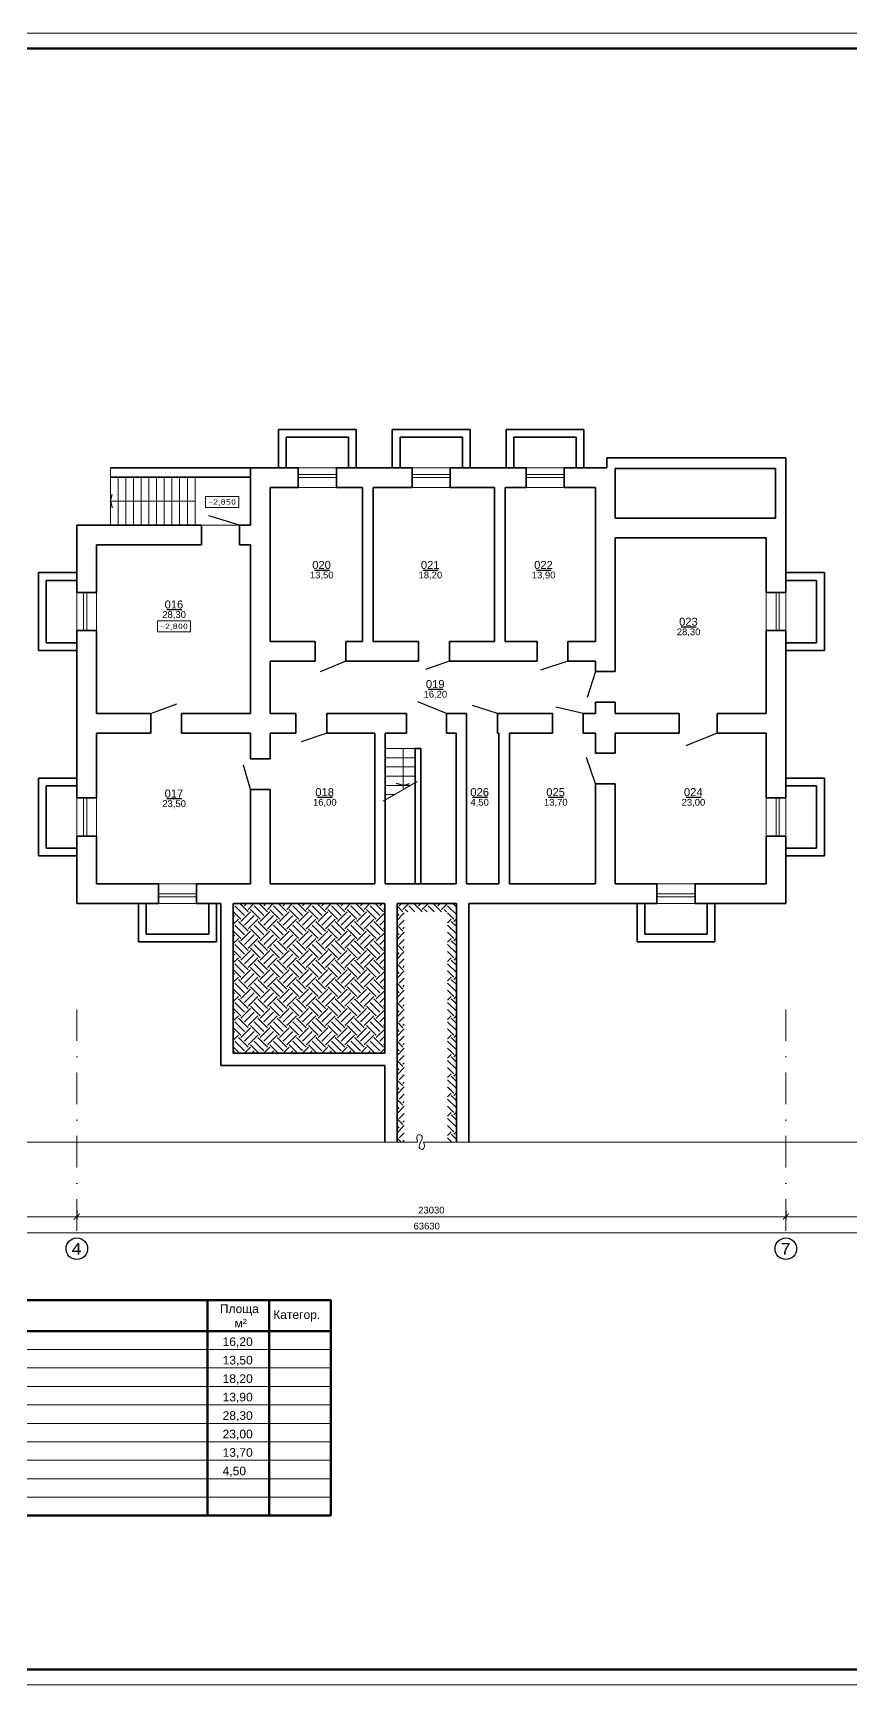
# Model space of a CAD drawing. Header units: millimetres. Extents: x 752233 to 2620908, y -654617 to -58944.
# Drawn here: x 1071097 to 1097663, y -245851 to -192165 of the extents above; entities that cross this region are included whole.
import ezdxf
from ezdxf.enums import TextEntityAlignment as Align

# ---------------------------------------------------------------- set-up
doc = ezdxf.new("R2010")
doc.units = ezdxf.units.MM
doc.header["$LTSCALE"] = 90
doc.linetypes.add('DASHDOT', pattern=[25.4, 12.7, -6.35, 0, -6.35])
doc.layers.get('0').update_dxf_attribs({"lineweight": 15})
doc.layers.get('DefPoints').update_dxf_attribs({"color": 255, "lineweight": 9})
doc.styles.add('style2', font='ARIAL.TTF')
doc.styles.add('txt200', font='txt.shx', dxfattribs={"width": 0.9, "height": 200})
doc.dimstyles.new('ARKO_TICK_EXTLINES', dxfattribs={"dimscale": 100, "dimtxt": 2.2, "dimasz": 2, "dimexe": 1, "dimexo": 1, "dimgap": 1, "dimtad": 1, "dimdec": 0, "dimzin": 0, "dimtxsty": 'style2', "dimblk": 'ARCHTICK', "dimcen": 2, "dimdle": 2, "dimclrd": 5, "dimadec": 0, "dimazin": 0, "dimtfac": 1, "dimtdec": 0, "dimtix": 1, "dimtmove": 0, "dimatfit": 0, "dimfxl": 0, "dimtolj": 1, "dimtzin": 0, "dimlwd": 20, "dimarcsym": 0})

# ---------------------------------------------------------------- blocks, each defined once
blk = doc.blocks.new('_ArchTick')
at = {"color": 0, "linetype": 'ByBlock', "const_width": 0.15}
blk.add_lwpolyline([(-0.5, -0.5), (0.5, 0.5)], dxfattribs=at)
blk = doc.blocks.new('*D41')
at = {"color": 5, "lineweight": 20}
blk.add_line((1051869, -231152), (1115899, -231152), dxfattribs=at)
at = {"color": 0, "lineweight": -2}
for p, q in [((1052069, -230952), (1052069, -231252)), ((1115699, -230952), (1115699, -231252))]:
    blk.add_line(p, q, dxfattribs=at)
at = {"layer": 'DefPoints', "color": 0, "lineweight": 15}
for p in [(1052069, -226931), (1115699, -226985), (1115699, -231152)]:
    blk.add_point(p, dxfattribs=at)
at = {"color": 5, "lineweight": 20, "xscale": 200, "yscale": 200, "zscale": 200, "rotation": 180}
blk.add_blockref('_ArchTick', (1052069, -231152), dxfattribs=at)
at = {"color": 5, "lineweight": 20, "xscale": 200, "yscale": 200, "zscale": 200}
blk.add_blockref('_ArchTick', (1115699, -231152), dxfattribs=at)
at = {"color": 0, "lineweight": 15, "insert": (1083884, -230939), "char_height": 220, "attachment_point": 5, "style": 'style2'}
blk.add_mtext('\\A1;63630', dxfattribs=at)
blk = doc.blocks.new('*D61')
at = {"color": 5, "lineweight": 20}
blk.add_line((1103279, -230633), (1095349, -230633), dxfattribs=at)
at = {"color": 0, "lineweight": -2}
for p, q in [((1095549, -230433), (1095549, -230733)), ((1103079, -230433), (1103079, -230733))]:
    blk.add_line(p, q, dxfattribs=at)
at = {"layer": 'DefPoints', "color": 0, "lineweight": 15}
for p in [(1095549, -229155), (1103079, -229155), (1095549, -230633)]:
    blk.add_point(p, dxfattribs=at)
at = {"color": 5, "lineweight": 20, "xscale": 200, "yscale": 200, "zscale": 200, "rotation": 180}
blk.add_blockref('_ArchTick', (1095549, -230633), dxfattribs=at)
at = {"color": 5, "lineweight": 20, "xscale": 200, "yscale": 200, "zscale": 200}
blk.add_blockref('_ArchTick', (1103079, -230633), dxfattribs=at)
at = {"color": 0, "lineweight": 15, "insert": (1099314, -230420), "char_height": 220, "attachment_point": 5, "style": 'style2'}
blk.add_mtext('\\A1;7530', dxfattribs=at)
blk = doc.blocks.new('*D62')
at = {"color": 5, "lineweight": 20}
blk.add_line((1095749, -230633), (1072319, -230633), dxfattribs=at)
at = {"color": 0, "lineweight": -2}
for p, q in [((1072519, -230433), (1072519, -230733)), ((1095549, -230433), (1095549, -230733))]:
    blk.add_line(p, q, dxfattribs=at)
at = {"layer": 'DefPoints', "color": 0, "lineweight": 15}
for p in [(1072519, -229155), (1095549, -229155), (1072519, -230633)]:
    blk.add_point(p, dxfattribs=at)
at = {"color": 5, "lineweight": 20, "xscale": 200, "yscale": 200, "zscale": 200, "rotation": 180}
blk.add_blockref('_ArchTick', (1072519, -230633), dxfattribs=at)
at = {"color": 5, "lineweight": 20, "xscale": 200, "yscale": 200, "zscale": 200}
blk.add_blockref('_ArchTick', (1095549, -230633), dxfattribs=at)
at = {"color": 0, "lineweight": 15, "insert": (1084034, -230420), "char_height": 220, "attachment_point": 5, "style": 'style2'}
blk.add_mtext('\\A1;23030', dxfattribs=at)
blk = doc.blocks.new('*D63')
at = {"color": 5, "lineweight": 20}
blk.add_line((1072719, -230633), (1064489, -230633), dxfattribs=at)
at = {"color": 0, "lineweight": -2}
for p, q in [((1064689, -230433), (1064689, -230733)), ((1072519, -230433), (1072519, -230733))]:
    blk.add_line(p, q, dxfattribs=at)
at = {"layer": 'DefPoints', "color": 0, "lineweight": 15}
for p in [(1064689, -229155), (1072519, -229155), (1064689, -230633)]:
    blk.add_point(p, dxfattribs=at)
at = {"color": 5, "lineweight": 20, "xscale": 200, "yscale": 200, "zscale": 200, "rotation": 180}
blk.add_blockref('_ArchTick', (1064689, -230633), dxfattribs=at)
at = {"color": 5, "lineweight": 20, "xscale": 200, "yscale": 200, "zscale": 200}
blk.add_blockref('_ArchTick', (1072519, -230633), dxfattribs=at)
at = {"color": 0, "lineweight": 15, "insert": (1068604, -230420), "char_height": 220, "attachment_point": 5, "style": 'style2'}
blk.add_mtext('\\A1;7830', dxfattribs=at)
blk = doc.blocks.new('OTMET_P')
at = {"color": 0, "linetype": 'ByBlock'}
blk.add_lwpolyline([(-6, -2), (-6, 2), (6, 2), (6, -2)], close=True, dxfattribs=at)
at = {"color": 0, "linetype": 'ByBlock', "style": 'txt200', "width": 1.071429}
blk.add_attdef('OTMET', text='', height=2, dxfattribs=at).set_placement((-5, -1), (5, -1), align=Align.FIT)

msp = doc.modelspace()

# ---------------------------------------------------------------- hatches: boundary and pattern name
at = {"lineweight": 13}
h = msp.add_hatch(dxfattribs=at)
h.set_pattern_fill('EARTH', color=5, scale=70, angle=45, style=0)
h.paths.add_polyline_path([(1082519.1, -220455.1), (1077599.1, -220455.1), (1077599.1, -225315.1), (1082519.1, -225315.1)])
h = msp.add_hatch(dxfattribs=at)
h.set_pattern_fill('EARTH', color=5, scale=70, angle=45, style=0)
h.paths.add_polyline_path([(1084849.1, -220455.1), (1082919.1, -220455.1), (1082919.1, -228210.6), (1083154.4, -228210.6), (1083154.4, -220723), (1084559.6, -220723), (1084559.6, -228210.6), (1084849.1, -228210.6)])

# ---------------------------------------------------------------- linework, layer by layer
at = {"color": 250, "linetype": 'ByBlock', "ltscale": 4}
for p, q in [((1128121, -192165.3), (1041765.6, -192165.3)), ((1041765.6, -245850.9), (1128121, -245850.9))]:
    msp.add_line(p, q, dxfattribs=at)
at = {"color": 7, "lineweight": 50}
for p, q in [((1043765.6, -192665.3), (1127621, -192665.3)), ((1080765.6, -233348.4), (1062265.6, -233348.4)), ((1076765.6, -233348.4), (1076765.6, -240348.4)), ((1078765.6, -233348.4), (1078765.6, -240348.4)), ((1080765.6, -233348.4), (1080765.6, -240348.4)), ((1080765.6, -233348.4), (1080765.6, -240348.4)), ((1080765.6, -234348.4), (1062265.6, -234348.4)), ((1080765.6, -240348.4), (1062265.6, -240348.4)), ((1042565.6, -245350.9), (1127621, -245350.9))]:
    msp.add_line(p, q, dxfattribs=at)
at = {"color": 250, "lineweight": 35}
for p, q in [((1081591.9, -205045.1), (1079066.2, -205045.1)), ((1079066.2, -206295.1), (1079066.2, -205045.1)), ((1081591.9, -206295.1), (1081591.9, -205045.1)), ((1085291.9, -205045.1), (1082766.2, -205045.1)), ((1082766.2, -206295.1), (1082766.2, -205045.1)), ((1085291.9, -206295.1), (1085291.9, -205045.1)), ((1088991.9, -205045.1), (1086466.2, -205045.1)), ((1086466.2, -206295.1), (1086466.2, -205045.1)), ((1088991.9, -206295.1), (1088991.9, -205045.1)), ((1081341.9, -205295.1), (1079316.2, -205295.1)), ((1079316.2, -206295.1), (1079316.2, -205295.1)), ((1081341.9, -206295.1), (1081341.9, -205295.1)), ((1085041.9, -205295.1), (1083016.2, -205295.1)), ((1083016.2, -206295.1), (1083016.2, -205295.1)), ((1085041.9, -206295.1), (1085041.9, -205295.1)), ((1088741.9, -205295.1), (1086716.2, -205295.1)), ((1086716.2, -206295.1), (1086716.2, -205295.1)), ((1088741.9, -206295.1), (1088741.9, -205295.1)), ((1089739.1, -206295.1), (1089739.1, -205975.1)), ((1095549.1, -205975.1), (1089739.1, -205975.1)), ((1095549.1, -210345.1), (1095549.1, -205975.1)), ((1078159.1, -206295.1), (1073609.1, -206295.1)), ((1078159.1, -206595.1), (1073609.1, -206595.1)), ((1078159.1, -208155.1), (1078159.1, -206295.1)), ((1079709.1, -206295.1), (1078159.1, -206295.1)), ((1079709.1, -206935.1), (1079709.1, -206295.1)), ((1083409.1, -206295.1), (1080949.1, -206295.1)), ((1080949.1, -206935.1), (1080949.1, -206295.1)), ((1083409.1, -206935.1), (1083409.1, -206295.1)), ((1087109.1, -206295.1), (1084649.1, -206295.1)), ((1084649.1, -206935.1), (1084649.1, -206295.1)), ((1087109.1, -206935.1), (1087109.1, -206295.1)), ((1089739.1, -206295.1), (1088349.1, -206295.1)), ((1088349.1, -206935.1), (1088349.1, -206295.1)), ((1090009.1, -207935.1), (1090009.1, -206315.1)), ((1095209.1, -206315.1), (1090009.1, -206315.1)), ((1095209.1, -207935.1), (1095209.1, -206315.1)), ((1078799.1, -211935.1), (1078799.1, -206935.1)), ((1079709.1, -206935.1), (1078799.1, -206935.1)), ((1081799.1, -206935.1), (1080949.1, -206935.1)), ((1081799.1, -211935.1), (1081799.1, -206935.1)), ((1082139.1, -211935.1), (1082139.1, -206935.1)), ((1083409.1, -206935.1), (1082139.1, -206935.1)), ((1086089.1, -206935.1), (1084649.1, -206935.1)), ((1086089.1, -211935.1), (1086089.1, -206935.1)), ((1086429.1, -211935.1), (1086429.1, -206935.1)), ((1087109.1, -206935.1), (1086429.1, -206935.1)), ((1089369.1, -206935.1), (1088349.1, -206935.1)), ((1089369.1, -211935.1), (1089369.1, -206935.1)), ((1072519.1, -210345.1), (1072519.1, -208155.1)), ((1076565.2, -208155.1), (1072519.1, -208155.1)), ((1076565.2, -208795.1), (1076565.2, -208155.1)), ((1078159.1, -208155.1), (1077805.2, -208155.1)), ((1077805.2, -208795.1), (1077805.2, -208155.1)), ((1095209.1, -207935.1), (1090009.1, -207935.1)), ((1073159.1, -210345.1), (1073159.1, -208795.1)), ((1076565.2, -208795.1), (1073159.1, -208795.1)), ((1078159.1, -208795.1), (1077805.2, -208795.1)), ((1078159.1, -214275.1), (1078159.1, -208795.1)), ((1090009.1, -212916.4), (1090009.1, -208575.1)), ((1094909.1, -208575.1), (1090009.1, -208575.1)), ((1094909.1, -210345.1), (1094909.1, -208575.1)), ((1071269.1, -212228), (1071269.1, -209702.3)), ((1072519.1, -209702.3), (1071269.1, -209702.3)), ((1095549.1, -209702.3), (1096799.1, -209702.3)), ((1096799.1, -212228), (1096799.1, -209702.3)), ((1071519.1, -211978), (1071519.1, -209952.3)), ((1072519.1, -209952.3), (1071519.1, -209952.3)), ((1073159.1, -210345.1), (1072519.1, -210345.1)), ((1095549.1, -210345.1), (1094909.1, -210345.1)), ((1095549.1, -209952.3), (1096549.1, -209952.3)), ((1096549.1, -211978), (1096549.1, -209952.3)), ((1072519.1, -211978), (1071519.1, -211978)), ((1072519.1, -217025.1), (1072519.1, -211585.1)), ((1073159.1, -211585.1), (1072519.1, -211585.1)), ((1073159.1, -214275.1), (1073159.1, -211585.1)), ((1080256.3, -211935.1), (1078799.1, -211935.1)), ((1080256.3, -212575.1), (1080256.3, -211935.1)), ((1081799.1, -211935.1), (1081256.3, -211935.1)), ((1081256.3, -212575.1), (1081256.3, -211935.1)), ((1083620.1, -211935.1), (1082139.1, -211935.1)), ((1083620.1, -212575.1), (1083620.1, -211935.1)), ((1086089.1, -211935.1), (1084620.1, -211935.1)), ((1084620.1, -212575.1), (1084620.1, -211935.1)), ((1087472.2, -211935.1), (1086429.1, -211935.1)), ((1087472.2, -212575.1), (1087472.2, -211935.1)), ((1089369.1, -211935.1), (1088472.2, -211935.1)), ((1088472.2, -212575.1), (1088472.2, -211935.1)), ((1094909.1, -214275.1), (1094909.1, -211585.1)), ((1095549.1, -211585.1), (1094909.1, -211585.1)), ((1095549.1, -217025.1), (1095549.1, -211585.1)), ((1095549.1, -211978), (1096549.1, -211978)), ((1072519.1, -212228), (1071269.1, -212228)), ((1078799.1, -214275.1), (1078799.1, -212575.1)), ((1080256.3, -212575.1), (1078799.1, -212575.1)), ((1083620.1, -212575.1), (1081256.3, -212575.1)), ((1087472.2, -212575.1), (1084620.1, -212575.1)), ((1089369.1, -212575.1), (1088472.2, -212575.1)), ((1089369.1, -212916.4), (1089369.1, -212575.1)), ((1095549.1, -212228), (1096799.1, -212228)), ((1090009.1, -212916.4), (1089369.1, -212916.4)), ((1089369.1, -214275.1), (1089369.1, -213916.4)), ((1090009.1, -213916.4), (1089369.1, -213916.4)), ((1090009.1, -214275.1), (1090009.1, -213916.4)), ((1074918.8, -214275.1), (1073159.1, -214275.1)), ((1074918.8, -214915.1), (1074918.8, -214275.1)), ((1078159.1, -214275.1), (1075918.8, -214275.1)), ((1075918.8, -214915.1), (1075918.8, -214275.1)), ((1079633.9, -214275.1), (1078799.1, -214275.1)), ((1079633.9, -214915.1), (1079633.9, -214275.1)), ((1083224.4, -214275.1), (1080633.9, -214275.1)), ((1080633.9, -214915.1), (1080633.9, -214275.1)), ((1083224.4, -214275.1), (1083224.4, -214915.1)), ((1085179.1, -214275.1), (1084524.4, -214275.1)), ((1084524.4, -214275.1), (1084524.4, -214915.1)), ((1085179.1, -214915.1), (1085179.1, -214275.1)), ((1087969.1, -214275.1), (1086179.1, -214275.1)), ((1086179.1, -214915.1), (1086179.1, -214275.1)), ((1087969.1, -214915.1), (1087969.1, -214275.1)), ((1089369.1, -214275.1), (1088969.1, -214275.1)), ((1088969.1, -214915.1), (1088969.1, -214275.1)), ((1092087.8, -214275.1), (1090009.1, -214275.1)), ((1092087.8, -214915.1), (1092087.8, -214275.1)), ((1093320.4, -214915.1), (1093320.4, -214275.1)), ((1094909.1, -214275.1), (1093320.4, -214275.1)), ((1073159.1, -217025.1), (1073159.1, -214915.1)), ((1074918.8, -214915.1), (1073159.1, -214915.1)), ((1078159.1, -214915.1), (1075918.8, -214915.1)), ((1078159.1, -215749.9), (1078159.1, -214915.1)), ((1078799.1, -215749.9), (1078799.1, -214915.1)), ((1079633.9, -214915.1), (1078799.1, -214915.1)), ((1082199.1, -214915.1), (1080633.9, -214915.1)), ((1082199.1, -219815.1), (1082199.1, -214915.1)), ((1082539.1, -219815.1), (1082539.1, -214915.1)), ((1083224.4, -214915.1), (1082539.1, -214915.1)), ((1084839.1, -214915.1), (1084524.4, -214915.1)), ((1084839.1, -219815.1), (1084839.1, -214915.1)), ((1085179.1, -219815.1), (1085179.1, -214915.1)), ((1086229.1, -214915.1), (1086179.1, -214915.1)), ((1086229.1, -219815.1), (1086229.1, -214915.1)), ((1086569.1, -219815.1), (1086569.1, -214915.1)), ((1087969.1, -214915.1), (1086569.1, -214915.1)), ((1089369.1, -214915.1), (1088969.1, -214915.1)), ((1089369.1, -215565.7), (1089369.1, -214915.1)), ((1090009.1, -215565.7), (1090009.1, -214915.1)), ((1092087.8, -214915.1), (1090009.1, -214915.1)), ((1094909.1, -214915.1), (1093320.4, -214915.1)), ((1094909.1, -217025.1), (1094909.1, -214915.1)), ((1078799.1, -215749.9), (1078159.1, -215749.9)), ((1083509.1, -219815.1), (1083509.1, -215415.1)), ((1083509.1, -215415.1), (1083689.1, -215415.1)), ((1083689.1, -219815.1), (1083689.1, -215415.1)), ((1090009.1, -215565.7), (1089369.1, -215565.7)), ((1071269.1, -218908), (1071269.1, -216382.3)), ((1072519.1, -216382.3), (1071269.1, -216382.3)), ((1071519.1, -218658), (1071519.1, -216632.3)), ((1072519.1, -216632.3), (1071519.1, -216632.3)), ((1078159.1, -219815.1), (1078159.1, -216749.9)), ((1078799.1, -216749.9), (1078159.1, -216749.9)), ((1078799.1, -219815.1), (1078799.1, -216749.9)), ((1089369.1, -219815.1), (1089369.1, -216565.7)), ((1090009.1, -216565.7), (1089369.1, -216565.7)), ((1090009.1, -219815.1), (1090009.1, -216565.7)), ((1095549.1, -216382.3), (1096799.1, -216382.3)), ((1095549.1, -216632.3), (1096549.1, -216632.3)), ((1096549.1, -218658), (1096549.1, -216632.3)), ((1096799.1, -218908), (1096799.1, -216382.3)), ((1073159.1, -217025.1), (1072519.1, -217025.1)), ((1095549.1, -217025.1), (1094909.1, -217025.1)), ((1072519.1, -220455.1), (1072519.1, -218265.1)), ((1073159.1, -218265.1), (1072519.1, -218265.1)), ((1073159.1, -219815.1), (1073159.1, -218265.1)), ((1094909.1, -219815.1), (1094909.1, -218265.1)), ((1095549.1, -218265.1), (1094909.1, -218265.1)), ((1095549.1, -220455.1), (1095549.1, -218265.1)), ((1072519.1, -218908), (1071269.1, -218908)), ((1072519.1, -218658), (1071519.1, -218658)), ((1095549.1, -218658), (1096549.1, -218658)), ((1095549.1, -218908), (1096799.1, -218908)), ((1075169.1, -219815.1), (1073159.1, -219815.1)), ((1075169.1, -220455.1), (1075169.1, -219815.1)), ((1078159.1, -219815.1), (1076409.1, -219815.1)), ((1078159.1, -219815.1), (1076409.1, -219815.1)), ((1076409.1, -220455.1), (1076409.1, -219815.1)), ((1082199.1, -219815.1), (1078799.1, -219815.1)), ((1084839.1, -219815.1), (1082539.1, -219815.1)), ((1086229.1, -219815.1), (1085179.1, -219815.1)), ((1089369.1, -219815.1), (1086569.1, -219815.1)), ((1091359.1, -219815.1), (1090009.1, -219815.1)), ((1091359.1, -220455.1), (1091359.1, -219815.1)), ((1094909.1, -219815.1), (1092599.1, -219815.1)), ((1092599.1, -220455.1), (1092599.1, -219815.1)), ((1075169.1, -220455.1), (1072519.1, -220455.1)), ((1074526.2, -220455.1), (1074526.2, -221705.1)), ((1074776.2, -220455.1), (1074776.2, -221455.1)), ((1077199.1, -220455.1), (1076409.1, -220455.1)), ((1076801.9, -220455.1), (1076801.9, -221455.1)), ((1077051.9, -220455.1), (1077051.9, -221705.1)), ((1077199.1, -225715.1), (1077199.1, -220455.1)), ((1082519.1, -220455.1), (1077599.1, -220455.1)), ((1077599.1, -225315.1), (1077599.1, -220455.1)), ((1082519.1, -225315.1), (1082519.1, -220455.1)), ((1082919.1, -228210.6), (1082919.1, -220455.1)), ((1084849.1, -220455.1), (1082919.1, -220455.1)), ((1084849.1, -228210.6), (1084849.1, -220455.1)), ((1085249.1, -228210.6), (1085249.1, -220455.1)), ((1091359.1, -220455.1), (1085249.1, -220455.1)), ((1090716.2, -220455.1), (1090716.2, -221705.1)), ((1090966.2, -220455.1), (1090966.2, -221455.1)), ((1095549.1, -220455.1), (1092599.1, -220455.1)), ((1092991.9, -220455.1), (1092991.9, -221455.1)), ((1093241.9, -220455.1), (1093241.9, -221705.1)), ((1077051.9, -221705.1), (1074526.2, -221705.1)), ((1076801.9, -221455.1), (1074776.2, -221455.1)), ((1093241.9, -221705.1), (1090716.2, -221705.1)), ((1092991.9, -221455.1), (1090966.2, -221455.1)), ((1082519.1, -225315.1), (1077599.1, -225315.1)), ((1082519.1, -225715.1), (1077199.1, -225715.1)), ((1082519.1, -228210.6), (1082519.1, -225715.1))]:
    msp.add_line(p, q, dxfattribs=at)
at = {"color": 250, "lineweight": 15}
for p, q in [((1073609.1, -208155.1), (1073609.1, -206295.1)), ((1073859.1, -208155.1), (1073859.1, -206595.1)), ((1074109.1, -208155.1), (1074109.1, -206595.1)), ((1074359.1, -208155.1), (1074359.1, -206595.1)), ((1074609.1, -208155.1), (1074609.1, -206595.1)), ((1074859.1, -208155.1), (1074859.1, -206595.1)), ((1075109.1, -208155.1), (1075109.1, -206595.1)), ((1075359.1, -208155.1), (1075359.1, -206595.1)), ((1075609.1, -208155.1), (1075609.1, -206595.1)), ((1075859.1, -208155.1), (1075859.1, -206595.1)), ((1076109.1, -208155.1), (1076109.1, -206595.1)), ((1076359.1, -208155.1), (1076359.1, -206595.1)), ((1080949.1, -206295.1), (1079709.1, -206295.1)), ((1080949.1, -206512.8), (1079709.1, -206512.8)), ((1080949.1, -206615.1), (1079709.1, -206615.1)), ((1084649.1, -206295.1), (1083409.1, -206295.1)), ((1084649.1, -206512.8), (1083409.1, -206512.8)), ((1084649.1, -206615.1), (1083409.1, -206615.1)), ((1088349.1, -206295.1), (1087109.1, -206295.1)), ((1088349.1, -206512.8), (1087109.1, -206512.8)), ((1088349.1, -206615.1), (1087109.1, -206615.1)), ((1080949.1, -206935.1), (1079709.1, -206935.1)), ((1084649.1, -206935.1), (1083409.1, -206935.1)), ((1088349.1, -206935.1), (1087109.1, -206935.1)), ((1073609.1, -207375.1), (1076359.1, -207375.1)), ((1076565.2, -208155.1), (1077805.2, -208155.1)), ((1072519.1, -210345.1), (1072519.1, -211585.1)), ((1072736.7, -210345.1), (1072736.7, -211585.1)), ((1072839.1, -210345.1), (1072839.1, -211585.1)), ((1073159.1, -210345.1), (1073159.1, -211585.1)), ((1094909.1, -210345.1), (1094909.1, -211585.1)), ((1095229.1, -210345.1), (1095229.1, -211585.1)), ((1095331.4, -210345.1), (1095331.4, -211585.1)), ((1095549.1, -210345.1), (1095549.1, -211585.1)), ((1082539.1, -215415.1), (1083689.1, -215415.1)), ((1082539.1, -215715.1), (1083509.1, -215715.1)), ((1083114.1, -215415.1), (1083114.1, -216750.9)), ((1082539.1, -216015.1), (1083509.1, -216015.1)), ((1082539.1, -216315.1), (1083509.1, -216315.1)), ((1083569.1, -216488.2), (1082465.8, -217125)), ((1082539.1, -216615.1), (1083349.3, -216615.1)), ((1072519.1, -217025.1), (1072519.1, -218265.1)), ((1072736.7, -217025.1), (1072736.7, -218265.1)), ((1072839.1, -217025.1), (1072839.1, -218265.1)), ((1073159.1, -217025.1), (1073159.1, -218265.1)), ((1082539.1, -216915.1), (1082829.4, -216915.1)), ((1094909.1, -217025.1), (1094909.1, -218265.1)), ((1095229.1, -217025.1), (1095229.1, -218265.1)), ((1095331.4, -217025.1), (1095331.4, -218265.1)), ((1095549.1, -217025.1), (1095549.1, -218265.1)), ((1075169.1, -219815.1), (1076409.1, -219815.1)), ((1091359.1, -219815.1), (1092599.1, -219815.1)), ((1075169.1, -220135.1), (1076409.1, -220135.1)), ((1075169.1, -220237.4), (1076409.1, -220237.4)), ((1075169.1, -220455.1), (1076409.1, -220455.1)), ((1091359.1, -220135.1), (1092599.1, -220135.1)), ((1091359.1, -220237.4), (1092599.1, -220237.4)), ((1091359.1, -220455.1), (1092599.1, -220455.1)), ((1052536.3, -228210.6), (1083586.8, -228210.6)), ((1083774.9, -228210.6), (1114977.4, -228210.6))]:
    msp.add_line(p, q, dxfattribs=at)
at = {"color": 2, "lineweight": 30}
for p, q in [((1073609.1, -207375.1), (1073666.8, -207159.4)), ((1073609.1, -207375.1), (1073666.8, -207590.8)), ((1077805.2, -208155.1), (1076801.2, -207852.3)), ((1081256.3, -212575.1), (1080424.5, -212925.7)), ((1084620.1, -212575.1), (1083842.3, -212850.7)), ((1088472.2, -212575.1), (1087577.1, -212874.6)), ((1089369.1, -212916.4), (1089097.1, -213757)), ((1074918.8, -214275.1), (1075765.6, -213966.9)), ((1084524.4, -214275.1), (1083593.1, -213895.8)), ((1086179.1, -214275.1), (1085373.5, -214023.6)), ((1088969.1, -214275.1), (1088073.8, -214078.7)), ((1080633.9, -214915.1), (1079801.5, -215202.4)), ((1093320.4, -214915.1), (1092301.7, -215330.1)), ((1089369.1, -216565.7), (1089068.5, -215713.4)), ((1078159.1, -216749.9), (1077936.3, -215959.8)), ((1083114.1, -216615.1), (1082898.4, -216557.3)), ((1083114.1, -216615.1), (1083329.7, -216557.3))]:
    msp.add_line(p, q, dxfattribs=at)
at = {"lineweight": 30}
for p, q in [((1080237.3, -209617.7), (1080723.3, -209617.7)), ((1083765.8, -209617.7), (1084251.8, -209617.7)), ((1087444.5, -209617.7), (1087930.4, -209617.7)), ((1075441.6, -210902.7), (1075927.6, -210902.7)), ((1092152.7, -211463.1), (1092638.7, -211463.1)), ((1083927.4, -213489.7), (1084413.4, -213489.7)), ((1075441.6, -217045.9), (1075927.6, -217045.9)), ((1080337.1, -217001.7), (1080823.1, -217001.7)), ((1085372.6, -217001.7), (1085858.6, -217001.7)), ((1087838.7, -217001.7), (1088324.7, -217001.7)), ((1092310.2, -217001.7), (1092796.2, -217001.7))]:
    msp.add_line(p, q, dxfattribs=at)
at = {"color": 1, "linetype": 'DASHDOT', "ltscale": 0.9}
for p, q in [((1072519.1, -223893.9), (1072519.1, -231324.2)), ((1095549.1, -223893.9), (1095549.1, -231324.2))]:
    msp.add_line(p, q, dxfattribs=at)
at = {"color": 7, "lineweight": 15}
for p, q in [((1080765.6, -234948.4), (1062265.6, -234948.4)), ((1080765.6, -235548.4), (1062265.6, -235548.4)), ((1080765.6, -236148.4), (1062265.6, -236148.4)), ((1080765.6, -236748.4), (1062265.6, -236748.4)), ((1080765.6, -237348.4), (1062265.6, -237348.4)), ((1080765.6, -237948.4), (1062265.6, -237948.4)), ((1080765.6, -238548.4), (1062265.6, -238548.4)), ((1080765.6, -239148.4), (1062265.6, -239148.4)), ((1080765.6, -239748.4), (1062265.6, -239748.4))]:
    msp.add_line(p, q, dxfattribs=at)
at = {"color": 7, "lineweight": 30, "ltscale": 2}
for centre in [(1072519.3, -231674.2), (1095549.3, -231674.2)]:
    msp.add_circle(centre, 350, dxfattribs=at)
at = {"color": 250, "lineweight": 15}
msp.add_spline([(1083774.9, -228210.6), (1083811.3, -228342.5), (1083750.4, -228444.9), (1083659.9, -228415.8), (1083659.9, -228255.8), (1083734.9, -228031), (1083672.3, -227974), (1083568.1, -228007.6), (1083563.7, -228102.8), (1083586.8, -228210.6)], degree=3, dxfattribs=at)

# ---------------------------------------------------------------- block references
at = {"color": 0, "ltscale": 0.9}
ref = msp.add_blockref('OTMET_P', (1077239, -207403.7), dxfattribs=dict(at, xscale=90, yscale=90, zscale=200))
ref.add_attrib('OTMET', '-2,850', dxfattribs={"color": 0, "linetype": 'ByBlock', "height": 180, "style": 'txt200'}).set_placement((1076789, -207493.7), (1077689, -207493.7), align=Align.FIT)
ref = msp.add_blockref('OTMET_P', (1075674.8, -211446.3), dxfattribs=dict(at, xscale=90, yscale=90, zscale=200))
ref.add_attrib('OTMET', '-2,800', dxfattribs={"color": 0, "linetype": 'ByBlock', "height": 180, "style": 'txt200', "width": 1.034483}).set_placement((1075224.8, -211536.3), (1076124.8, -211536.3), align=Align.FIT)

# ---------------------------------------------------------------- texts
at = {"color": 7, "linetype": 'Continuous', "style": 'style2'}
for s, height, p in [('020', 260, (1080165.4, -209581.5)), ('021', 260, (1083693.9, -209581.5)), ('022', 260, (1087372.6, -209581.5)), ('13,50', 220, (1080089.4, -209889.8)), ('18,20', 220, (1083618, -209889.8)), ('13,90', 220, (1087296.6, -209889.8)), ('28,30', 220, (1075293.7, -211174.8)), ('016', 260, (1075369.7, -210866.5)), ('28,30', 220, (1092004.9, -211735.2)), ('023', 260, (1092080.9, -211427)), ('16,20', 220, (1083779.6, -213761.8)), ('019', 260, (1083855.6, -213453.6)), ('017', 260, (1075369.7, -217009.7)), ('018', 260, (1080265.2, -216965.6)), ('026', 260, (1085300.7, -216965.6)), ('025', 260, (1087766.9, -216965.6)), ('024', 260, (1092238.3, -216965.6)), ('23,50', 220, (1075293.7, -217318)), ('16,00', 220, (1080189.3, -217273.8)), ('4,50', 220, (1085303.6, -217273.8)), ('13,70', 220, (1087690.9, -217273.8)), ('23,00', 220, (1092162.3, -217273.8)), ('16,20', 280, (1077254.2, -234835.5)), ('13,50', 280, (1077254.2, -235435.5)), ('18,20', 280, (1077254.2, -236035.5)), ('13,90', 280, (1077254.2, -236635.5)), ('28,30', 280, (1077254.2, -237235.5)), ('23,00', 280, (1077254.2, -237835.5)), ('13,70', 280, (1077254.2, -238435.5)), ('4,50', 280, (1077254.2, -239035.5))]:
    msp.add_text(s, height=height, dxfattribs=at).set_placement(p)
at = {"color": 7, "linetype": 'Continuous', "style": 'style2', "width": 1.1}
for s, p in [('4', (1072348.6, -231866.1)), ('7', (1095378.6, -231866.1))]:
    msp.add_text(s, height=380, dxfattribs=at).set_placement(p)
at = {"color": 7, "linetype": 'ByBlock', "lineweight": 15, "style": 'style2'}
for s, p in [('Площа', (1077165.7, -233766)), ('м²', (1077641.1, -234232.6)), ('Категор.', (1078897.3, -233956.5))]:
    msp.add_text(s, height=280, dxfattribs=at).set_placement(p)

# ---------------------------------------------------------------- dimensions: what is measured, and where the dimension line sits
at = {"color": 250, "lineweight": 15}
for base, p1, p2, override, picture, middle in [((1115699.1, -231151.5), (1052069.1, -226931), (1115699.1, -226985.1), {"dimtfill": 1, "dimtfillclr": 7, "dimarcsym": 1}, '*D41', (1083884.1, -230939.1)), ((1064689.1, -230632.8), (1072519.1, -229155), (1064689.1, -229155), {"dimtmove": 1, "dimtfill": 1, "dimtfillclr": 7, "dimarcsym": 1}, '*D63', (1068604.1, -230420.4)), ((1072519.1, -230632.8), (1095549.1, -229155), (1072519.1, -229155), {"dimtmove": 1, "dimtfill": 1, "dimtfillclr": 7, "dimarcsym": 1}, '*D62', (1084034.1, -230420.4)), ((1095549.1, -230632.8), (1103079.1, -229155), (1095549.1, -229155), {"dimtmove": 1, "dimtfill": 1, "dimtfillclr": 7, "dimarcsym": 1}, '*D61', (1099314.1, -230420.4))]:
    dim = msp.add_linear_dim(base=base, p1=p1, p2=p2, dimstyle='ARKO_TICK_EXTLINES', override=override, dxfattribs=at)
    dim.commit()
    dim.dimension.update_dxf_attribs({"geometry": picture, "text_midpoint": middle})

doc.saveas('drawing.dxf')
